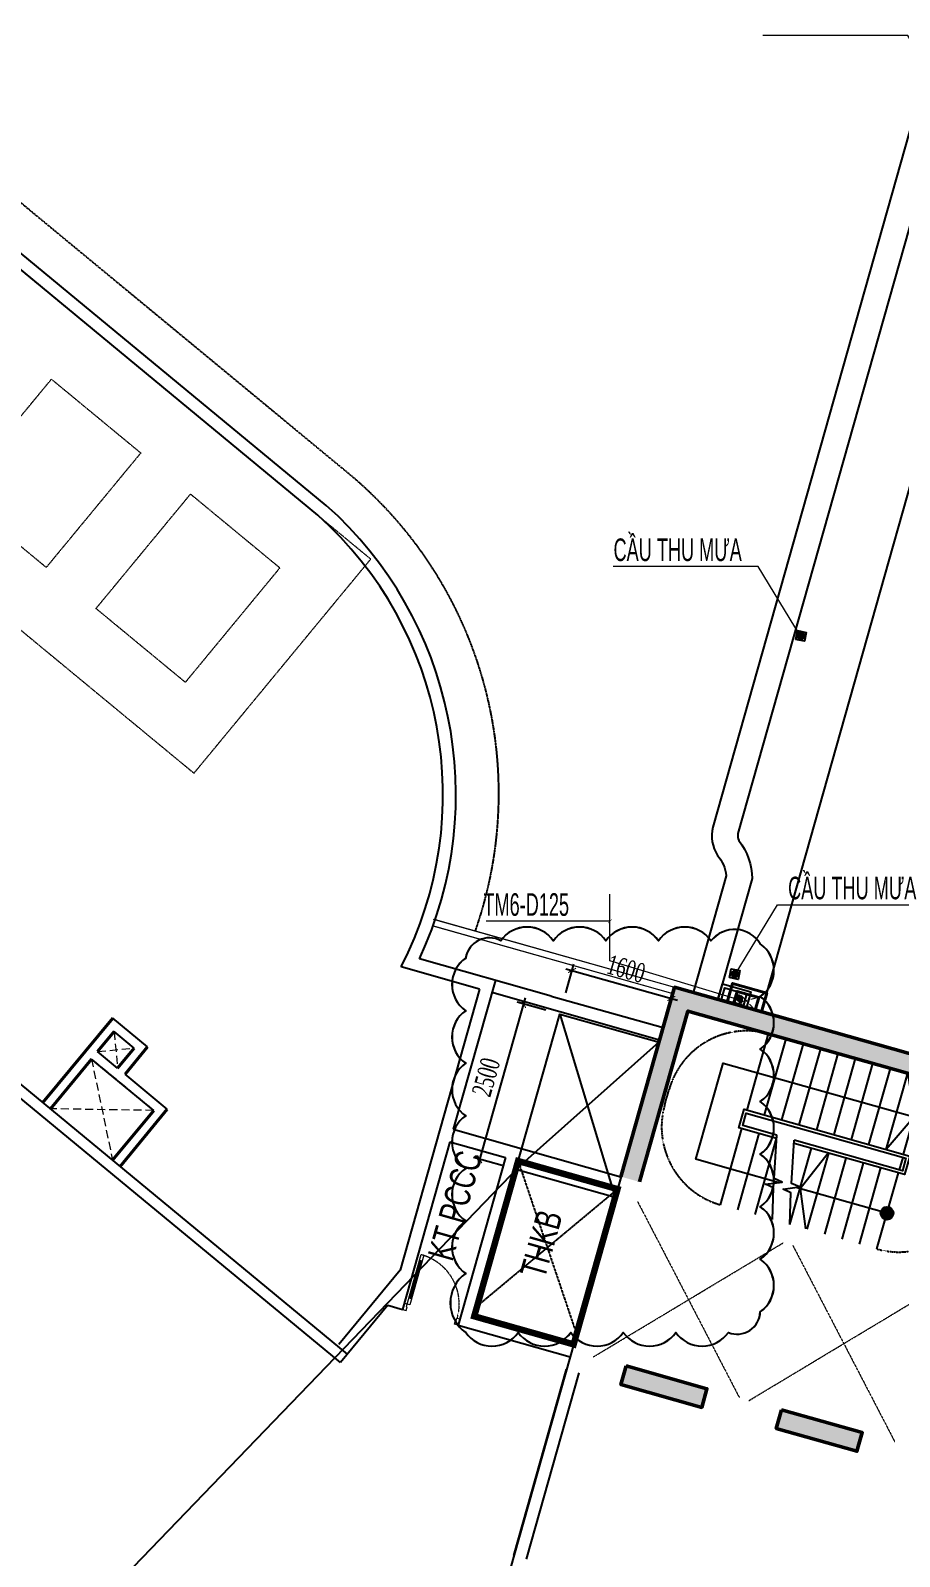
# Model space of a CAD drawing. Header units: millimetres. Extents: x -361340115 to 361596335, y -276742102 to 277032639.
# Drawn here: x 134533 to 147997, y 147785 to 171425 of the extents above; entities that cross this region are included whole.
import ezdxf
from ezdxf.enums import TextEntityAlignment as Align
from ezdxf.lldxf.tags import DXFTag

# ---------------------------------------------------------------- set-up
doc = ezdxf.new("R2010")
doc.units = ezdxf.units.MM
doc.header["$MEASUREMENT"] = 0
for name, pattern in [('DASH2-1', [3, 2, -1]), ('HIDDEN', [0.375, 0.25, -0.125]), ('Xref_NT1+NT2_MBDV Cot vach_220729$0$HIDDEN', [0.375, 0.25, -0.125]), ('Xref_NT1+NT2_MBDV Cot vach_220729$0$HIDDEN2', [0.1875, 0.125, -0.0625])]:
    doc.linetypes.add(name, pattern=pattern)
doc.layers.add('A-REVCLOUD', color=7, linetype='Continuous', true_color=0xfa291e)
for name, color, linetype in [('A-WALL-PATT', 251, 'Continuous'), ('ccu12-Thay', 7, 'Continuous'), ('Hydraulic - Thep V', 9, 'Continuous'), ('KT-Khuat', 9, 'HIDDEN'), ('KT-Net manh', 139, 'Continuous'), ('KT-Tuong', 1, 'Continuous'), ('NDT text', 231, 'Continuous'), ('NDT Thiet bi', 40, 'Continuous'), ('ONG', 8, 'Continuous'), ('Xref_NT1+NT2_MBDV Cot vach_220729$0$A-FLOR-STRS-ARROW', 8, 'Continuous'), ('Xref_NT1+NT2_MBDV Cot vach_220729$0$ccu12-Hatch', 250, 'Continuous'), ('Xref_NT1+NT2_MBDV Cot vach_220729$0$ccu12-Thay', 7, 'Continuous'), ('Xref_NT1+NT2_MBDV Cot vach_220729$0$KT-Khuat', 9, 'Xref_NT1+NT2_MBDV Cot vach_220729$0$HIDDEN'), ('Xref_NT1+NT2_MBDV Cot vach_220729$0$KT-Net manh', 139, 'Continuous'), ('Xref_NT1+NT2_MBDV Cot vach_220729$0$KT-Text', 7, 'Continuous'), ('Xref_NT1+NT2_MBDV Cot vach_220729$0$KT-Thay', 7, 'Continuous'), ('Xref_NT1+NT2_MBDV Cot vach_220729$0$KT-Tuong', 1, 'Continuous'), ('Xref_ST_MBDV Cot vach 30.7.2022$0$ST_MBDV Cot vach 220803$0$Xref_ST_MBDV Cot vach 30.7.2022$0$KT-Tuong', 1, 'Continuous'), ('ống thông hơi', 31, 'TH')]:
    doc.layers.add(name, color=color, linetype=linetype)
for name, color, linetype, lineweight in [('bo dat CXCL', 92, 'Continuous', 18), ('D-building block', 8, 'Continuous', 13), ('KT-Kich thuoc', 159, 'Continuous', 18), ('KT-lomo nuoc', 3, 'HIDDEN', 5), ('KT-Net cat', 1, 'Continuous', 40), ('KT-Net cot', 2, 'Continuous', 50), ('SPE-MEP-H-SLAB OPENING', 3, 'Continuous', 0), ('SPE-MEP-HVAC', 140, 'Continuous', 0), ('Text _H2H', 7, 'Continuous', 18), ('Xref_NT1+NT2_MBDV Cot vach_220729$0$CUA', 37, 'Continuous', 13), ('Xref_NT1+NT2_MBDV Cot vach_220729$0$KT-Net cot vach', 6, 'Continuous', 50)]:
    doc.layers.add(name, color=color, linetype=linetype, lineweight=lineweight)
doc.layers.add('MEP', color=130, linetype='Continuous', plot=False)
doc.styles.get("Standard").update_dxf_attribs({"font": 'arial.ttf'})
doc.styles.add('TEXTKT', font='hoatbif.shx', dxfattribs={"width": 0.8})
doc.styles.add('uv-abc', font='uv-abc.shx', dxfattribs={"width": 0.85, "height": 150})
doc.styles.add('vntimeh.shx', font='vntimeh.shx', dxfattribs={"width": 0.65})
doc.styles.add('Xref_NT1+NT2_MBDV Cot vach_220729$0$Arial', font='arial.ttf', dxfattribs={"width": 0.7})
tags = doc.linetypes.add('TH', pattern='A,1143.876301,["TH",Standard,S=466.984787,R=0,X=0,Y=-199.758304],53.151103,-896.638454,1197.027404', length=3290.693262).pattern_tags.tags
tags[4] = DXFTag(74, 10)
doc.dimstyles.new('1-150-HVAC DIM', dxfattribs={"dimscale": 100, "dimtxt": 3, "dimasz": 1, "dimexe": 1, "dimexo": 0, "dimgap": 1, "dimtad": 1, "dimdec": 0, "dimrnd": 10, "dimzin": 0, "dimdsep": 46, "dimtxsty": 'vntimeh.shx', "dimblk": 'ARCHTICK', "dimcen": 0.2, "dimdle": 1, "dimclrd": 7, "dimclre": 7, "dimclrt": 150, "dimadec": 0, "dimazin": 0, "dimtm": 1e-09, "dimtfac": 1, "dimtdec": 0, "dimtix": 1, "dimtmove": 0, "dimatfit": 3, "dimfxl": 3.6, "dimfxlon": 1, "dimtzin": 0, "dimarcsym": 0})
doc.dimstyles.new('1-40', dxfattribs={"dimscale": 40, "dimtxt": 5, "dimasz": 1.4, "dimexe": 1.4, "dimexo": 0.5, "dimgap": 0.5, "dimtad": 1, "dimdec": 0, "dimzin": 0, "dimdsep": 46, "dimtxsty": 'TEXTKT', "dimblk": 'ARCHTICK', "dimcen": 1.2, "dimdle": 1.2, "dimclrd": 7, "dimclre": 7, "dimclrt": 7, "dimadec": 0, "dimazin": 0, "dimtfac": 0.04, "dimtdec": 0, "dimtix": 1, "dimtmove": 2, "dimatfit": 3, "dimfxl": 1, "dimtolj": 2, "dimtzin": 0, "dimlwd": 5, "dimlwe": 5, "dimarcsym": 0})

# ---------------------------------------------------------------- blocks, each defined once
blk = doc.blocks.new('*U22')
for p, q in [((-1260, 525), (-1300, 525)), ((-1280, 100), (-1280, 525)), ((-90, 525), (-50, 525)), ((-70, 100), (-70, 525)), ((-1260, 100), (-1300, 100)), ((-90, 100), (-50, 100))]:
    blk.add_line(p, q)
for points in [[(-1300, 0), (-1260, 0), (-1260, 625), (-1300, 625)], [(-50, 0), (-90, 0), (-90, 625), (-50, 625)], [(-1350, -150), (-1290, -150), (-1290, -40), (-1300, -40), (-1300, 0), (-1350, 0)], [(0, -150), (-60, -150), (-60, -40), (-50, -40), (-50, 0), (0, 0)]]:
    blk.add_lwpolyline(points, close=True)
at = {"linetype": 'Xref_NT1+NT2_MBDV Cot vach_220729$0$HIDDEN2'}
for centre, start, end in [((-1300, 0), 0, 90), ((-50, 0), 90, 180)]:
    blk.add_arc(centre, 625, start, end, dxfattribs=at)
blk = doc.blocks.new('Xref_NT1+NT2_MBDV Cot vach_220729$0$A$C6F5A0866')
at = {"layer": 'Xref_NT1+NT2_MBDV Cot vach_220729$0$ccu12-Hatch', "ltscale": 0.5}
h = blk.add_hatch(dxfattribs=at)
h.set_pattern_fill('1BETONG2-BOP', color=256, scale=50, angle=-9.2212, pattern_type=2)
h.set_pattern_definition([(40.778773, (-344030.4, 1051586.25), (348.967585, -88.43995), [37.5, -412.5]), (345.778773, (-344030.4, 1051586.25), (-8.2109, 382.353), [30, -330]), (91.230173, (-344001.3, 1051578.88), (340.75691, 293.91278), [31.8701, -350.57106]), (36.962973, (-344014.37, 1051684.96), (513.46257, -167.20103), [56.25, -618.75]), (87.414373, (-343971.6, 1051671), (539.3417, 405.87626), [47.80514, -525.8565]), (341.962973, (-344014.37, 1051684.96), (539.34137, 405.87668), [45, -495]), (11.778773, (-343969.02, 1051652.27), (262.33739, -246.534165), [37.5, -412.5]), (216.778773, (-343969.02, 1051652.27), (302.31138, -234.24147), [30, -330]), (62.230173, (-343947.16, 1051631.72), (440.52446, 91.85968), [31.8701, -350.57106]), (58.278773, (-344030.4, 1051586.25), (-53.364341, 157.777667), [0, -326, 0, -335, 0, -331.25]), (355.278773, (-344030.4, 1051586.25), (170.29976, 164.8925), [0, -191, 0, -318.5, 0, -126.25]), (318.278773, (-344140.45, 1051604.12), (261.654741, -53.903389), [0, -125, 0, -390, 0, -517.5]), (308.278773, (-344189.8, 1051612.13), (295.845573, 2.678777), [0, -162.5, 0, -259, 0, -367.5]), (305.778773, (-344030.4, 1051586.25), (172.3971, 124.239646), []), (305.778773, (-344020.58, 1051646.7), (172.3971, 124.239646), [])])
h.paths.add_polyline_path([(3150, 11325), (6200, 11325), (6200, 325), (5800, 325), (5800, 625), (5900, 625), (5900, 11025), (3150, 11025)])
h.paths.add_polyline_path([(4450, 325), (3250, 325), (3250, 625), (4450, 625)])
at = {"layer": 'Xref_NT1+NT2_MBDV Cot vach_220729$0$KT-Net manh'}
h = blk.add_hatch(color=256, dxfattribs=at)
edge = h.paths.add_edge_path(flags=0)
edge.add_arc((3725, 7205), 100, 360, 720)
h = blk.add_hatch(color=256, dxfattribs=at)
edge = h.paths.add_edge_path(flags=0)
edge.add_arc((3725, 7205), 100, 360, 720)
blk.add_hatch(color=256, dxfattribs=at).paths.add_polyline_path([(3694, 7110), (3756, 7110), (3806, 7146), (3825, 7205), (3806, 7264), (3756, 7300), (3694, 7300), (3644, 7264), (3625, 7205), (3644, 7146)], flags=0)
blk.add_hatch(color=256, dxfattribs=at).paths.add_polyline_path([(3694, 7110), (3756, 7110), (3806, 7146), (3825, 7205), (3806, 7264), (3756, 7300), (3694, 7300), (3644, 7264), (3625, 7205), (3644, 7146)], flags=0)
at = {"layer": 'Defpoints'}
blk.add_lwpolyline([(3250, 3525), (5900, 3525), (5900, 625), (3250, 625)], close=True, dxfattribs=at)
blk.add_lwpolyline([(3250, 3525), (5900, 3525), (5900, 625), (3250, 625)], close=True, dxfattribs=at)
at = {"layer": 'Xref_NT1+NT2_MBDV Cot vach_220729$0$A-FLOR-STRS-ARROW', "elevation": 0}
for points in [[(3150, 8886), (3627, 9004), (3648, 9138), (3749, 8899), (3767, 9035), (4425, 9177)], [(3150, 8605), (3627, 8723), (3648, 8857), (3749, 8618), (3767, 8755), (4425, 8896)]]:
    blk.add_lwpolyline(points, dxfattribs=at)
at = {"layer": 'Xref_NT1+NT2_MBDV Cot vach_220729$0$KT-Khuat', "linetype": 'Xref_NT1+NT2_MBDV Cot vach_220729$0$HIDDEN', "ltscale": 5}
for p, q in [((4850, 3675), (5900, 5675)), ((4850, 5675), (5900, 3675))]:
    blk.add_line(p, q, dxfattribs=at)
at = {"layer": 'Xref_NT1+NT2_MBDV Cot vach_220729$0$KT-Net cot vach'}
for p, q in [((4450, 625), (4450, 325)), ((5800, 625), (5800, 325))]:
    blk.add_line(p, q, dxfattribs=at)
for points in [[(3150, 11325), (6200, 11325), (6200, 325), (5800, 325)], [(3150, 11025), (5900, 11025), (5900, 625), (5800, 625)], [(4450, 625), (3250, 625)], [(4450, 325), (3250, 325)]]:
    blk.add_lwpolyline(points, dxfattribs=at)
at = {"layer": 'Xref_NT1+NT2_MBDV Cot vach_220729$0$KT-Net manh'}
blk.add_line((3644, 7264, 0), (3625, 7205, 0), dxfattribs=at)
blk.add_line((3644, 7264, 0), (3625, 7205, 0), dxfattribs=at)
at = {"layer": 'Xref_NT1+NT2_MBDV Cot vach_220729$0$KT-Net manh', "linetype": 'Xref_NT1+NT2_MBDV Cot vach_220729$0$HIDDEN'}
blk.add_lwpolyline([(3150, 9725, -0.414131), (4400, 10975), (4650, 10975, -0.414131), (5900, 9725, -1.000029)], format="xyb", dxfattribs=at)
at = {"layer": 'Xref_NT1+NT2_MBDV Cot vach_220729$0$KT-Net manh', "elevation": 0}
for points in [[(3725, 8956), (3725, 9605), (3725, 9705), (3725, 10280), (5275, 10280), (5275, 7205)], [(4375, 8334), (3725, 8605), (3150, 8355)], [(3725, 7205), (3725, 8675)], [(5900, 7485), (5275, 7205), (4675, 7485)]]:
    blk.add_lwpolyline(points, dxfattribs=at)
at = {"layer": 'Xref_NT1+NT2_MBDV Cot vach_220729$0$KT-Net manh', "linetype": 'Xref_NT1+NT2_MBDV Cot vach_220729$0$HIDDEN', "elevation": 0}
blk.add_lwpolyline([(3150, 7205, 0.414131), (4400, 5955), (4650, 5955, 0.414131), (5900, 7205, 1.000029)], format="xyb", dxfattribs=at)
at = {"layer": 'Xref_NT1+NT2_MBDV Cot vach_220729$0$KT-Net manh'}
blk.add_circle((3725, 7205, 0), 100, dxfattribs=at)
blk.add_circle((3725, 7205, 0), 100, dxfattribs=at)
at = {"layer": 'Xref_NT1+NT2_MBDV Cot vach_220729$0$KT-Thay', "extrusion": (1.28361e-08, 3.72499e-11, 1)}
for p, q in [((3150, 9725), (4375, 9725, 0)), ((4675, 9725, 0), (5900, 9725)), ((3150, 9445, 0), (4375, 9445, 0)), ((4675, 9445, 0), (5900, 9445, 0)), ((3150, 9165, 0), (4375, 9165, 0)), ((4675, 9165, 0), (5900, 9165, 0)), ((4675, 8885, 0), (5900, 8885, 0)), ((3150, 8605, 0), (4375, 8605, 0)), ((4675, 8605, 0), (5900, 8605, 0)), ((3150, 8325, 0), (4375, 8325, 0)), ((4675, 8325, 0), (5900, 8325, 0)), ((3150, 8045, 0), (4375, 8045, 0)), ((4675, 8045, 0), (5900, 8045, 0)), ((3150, 7765, 0), (4375, 7765, 0)), ((4675, 7765, 0), (5900, 7765, 0)), ((3150, 7485, 0), (4375, 7485, 0)), ((4675, 7485, 0), (5900, 7485, 0)), ((3150, 7205, 0), (4375, 7205, 0)), ((4675, 7205, 0), (5900, 7205, 0))]:
    blk.add_line(p, q, dxfattribs=at)
at = {"layer": 'Xref_NT1+NT2_MBDV Cot vach_220729$0$KT-Thay'}
blk.add_line((4625, 7205, 0), (4425, 7205, 0), dxfattribs=at)
at = {"layer": 'Xref_NT1+NT2_MBDV Cot vach_220729$0$KT-Thay', "elevation": 0}
for points in [[(4375, 9166), (4375, 9775), (4675, 9775), (4675, 7105), (4375, 7105), (4375, 8885)], [(4425, 9177), (4425, 9725), (4625, 9725), (4625, 7155), (4425, 7155), (4425, 8896)]]:
    blk.add_lwpolyline(points, dxfattribs=at)
at = {"layer": 'Xref_NT1+NT2_MBDV Cot vach_220729$0$KT-Tuong'}
for p, q in [((5900, 5825), (4700, 5825)), ((5900, 5675), (4850, 5675)), ((4850, 3675), (4850, 5675)), ((5900, 3675), (4850, 3675))]:
    blk.add_line(p, q, dxfattribs=at)
at = {"layer": 'Xref_NT1+NT2_MBDV Cot vach_220729$0$KT-Tuong', "color": 7}
for p, q in [((5900, 5125), (4850, 5125)), ((5900, 5025), (4850, 5025))]:
    blk.add_line(p, q, dxfattribs=at)
at = {"layer": 'Xref_NT1+NT2_MBDV Cot vach_220729$0$KT-Tuong'}
for points in [[(5900, 3525), (4600, 3525), (4600, 3725), (4700, 3725), (4700, 5825)], [(3150, 3525), (3250, 3525), (3250, 3725), (3150, 3725)]]:
    blk.add_lwpolyline(points, dxfattribs=at)
at = {"layer": 'Xref_NT1+NT2_MBDV Cot vach_220729$0$CUA', "xscale": -0.9999999999999994, "rotation": 359.9999999999839}
blk.add_blockref('*U22', (3250, 3725), dxfattribs=at)
at = {"layer": 'Xref_NT1+NT2_MBDV Cot vach_220729$0$CUA'}
blk.add_blockref('*U22', (5800, 625), dxfattribs=at)
at = {"layer": 'Xref_NT1+NT2_MBDV Cot vach_220729$0$KT-Text', "extrusion": (-8.16706e-08, 6.125e-10, 1), "style": 'Xref_NT1+NT2_MBDV Cot vach_220729$0$Arial', "width": 0.7}
blk.add_text('P.ĐỆM', height=400, dxfattribs=at).set_placement((4848, 2500, 0), align=Align.CENTER)
blk = doc.blocks.new('*U70')
blk.add_line((-70, 100), (-70, 700))
for points in [[(-50, 0), (-50, 800), (-90, 800), (-90, 0)], [(-50, 100), (-90, 100), (-90, 700), (-50, 700)], [(-900, -100), (-840, -100), (-840, -40), (-850, -40), (-850, 0), (-900, 0)], [(0, -100), (-60, -100), (-60, -40), (-50, -40), (-50, 0), (0, 0)]]:
    blk.add_lwpolyline(points, close=True)
at = {"linetype": 'Xref_NT1+NT2_MBDV Cot vach_220729$0$HIDDEN'}
blk.add_arc((-50, 0), 800, 90, 180, dxfattribs=at)
blk = doc.blocks.new('*U377')
at = {"linetype": 'HIDDEN', "ltscale": 500}
for p, q in [((915, 403), (504, -1144)), ((1419, -741), (0, 0))]:
    blk.add_line(p, q, dxfattribs=at)
blk.add_lwpolyline([(915, 403), (1419, -741), (504, -1144), (0, 0)], close=True, dxfattribs=at)
blk = doc.blocks.new('*U387')
at = {"layer": 'KT-lomo nuoc', "ltscale": 500}
for p, q in [((255, 308), (308, -255)), ((563, 54), (0, 0))]:
    blk.add_line(p, q, dxfattribs=at)
blk.add_lwpolyline([(255, 308), (563, 54), (308, -255), (0, 0)], close=True, dxfattribs=at)
blk = doc.blocks.new('A$C16B9592A')
at = {"layer": 'KT-lomo nuoc', "linetype": 'HIDDEN', "xscale": -0.9999999999999997, "rotation": 10.8976534755902}
blk.add_blockref('*U387', (23999, 5864, 0), dxfattribs=at)
at = {"layer": 'SPE-MEP-HVAC', "linetype": 'HIDDEN', "ltscale": 1000, "xscale": -1, "rotation": 254.2212213649985}
blk.add_blockref('*U377', (23667, 4127, 0), dxfattribs=at)
blk = doc.blocks.new('*U123')
at = {"layer": 'KT-lomo nuoc', "ltscale": 500}
for p, q in [((-403, 22), (0, 0)), ((-313, -157), (-90, 179))]:
    blk.add_line(p, q, dxfattribs=at)
blk.add_lwpolyline([(-313, -157), (-403, 22), (-90, 179), (0, 0)], close=True, dxfattribs=at)
blk = doc.blocks.new('A$C06442E50')
at = {"layer": 'KT-Net cat', "elevation": 0}
for points in [[(-33575, -45084), (-33493, -44795), (-32964, -44945), (-33045, -45234)], [(-33478, -45111), (-33424, -44919), (-33087, -45014), (-33142, -45206)]]:
    blk.add_lwpolyline(points, dxfattribs=at)
at = {"layer": 'KT-lomo nuoc', "linetype": 'HIDDEN', "xscale": -0.9999999999999999, "rotation": 10.89765347559021}
blk.add_blockref('*U123', (-33478, -45111, 0), dxfattribs=at)
blk = doc.blocks.new('_ARCHTICK')
at = {"color": 0, "linetype": 'ByBlock', "const_width": 0.15}
blk.add_lwpolyline([(-0.5, -0.5), (0.5, 0.5)], dxfattribs=at)
blk = doc.blocks.new('*D192')
at = {"layer": 'A-REVCLOUD', "color": 7, "lineweight": -2, "transparency": 16777216}
for p, q in [((-11009, 8410, 0), (-11742, 5812, 0)), ((-10690, 8216, 0), (-11132, 8341, 0)), ((-11369, 5810, 0), (-11812, 5935, 0))]:
    blk.add_line(p, q, dxfattribs=at)
at = {"layer": 'Defpoints', "color": 0, "transparency": 16777216}
for p in [(-10475, 8155), (-11715, 5908, 0), (-11154, 5749)]:
    blk.add_point(p, dxfattribs=at)
at = {"layer": 'A-REVCLOUD', "color": 7, "lineweight": -2, "transparency": 16777216, "xscale": 100, "yscale": 100, "zscale": 100}
for p, rotation in [((-11036, 8314, 0), 74.23449522909324), ((-11715, 5908, 0), 254.2344952290933)]:
    blk.add_blockref('_ARCHTICK', p, dxfattribs=dict(at, rotation=rotation))
at = {"layer": 'A-REVCLOUD', "color": 150, "transparency": 16777216, "insert": (-11616, 7179, 0), "char_height": 300, "attachment_point": 5, "rotation": 74.2345, "style": 'vntimeh.shx'}
blk.add_mtext('2500', dxfattribs=at)
blk = doc.blocks.new('*D193')
at = {"layer": 'A-REVCLOUD', "color": 7, "lineweight": -2, "transparency": 16777216}
for p, q in [((-10381, 8487, 0), (-10256, 8929, 0)), ((-10380, 8860, 0), (-8650, 8372, 0)), ((-8844, 8053, 0), (-8719, 8495, 0))]:
    blk.add_line(p, q, dxfattribs=at)
at = {"layer": 'Defpoints', "color": 0, "transparency": 16777216}
for p in [(-8746, 8399, 0), (-10475, 8155, 0), (-8938, 7721)]:
    blk.add_point(p, dxfattribs=at)
at = {"layer": 'A-REVCLOUD', "color": 7, "lineweight": -2, "transparency": 16777216, "xscale": 100, "yscale": 100, "zscale": 100}
for p, rotation in [((-10284, 8833, 0), 164.2344952290941), ((-8746, 8399, 0), 344.2344952290942)]:
    blk.add_blockref('_ARCHTICK', p, dxfattribs=dict(at, rotation=rotation))
at = {"layer": 'A-REVCLOUD', "color": 150, "transparency": 16777216, "insert": (-9447, 8857, 0), "char_height": 300, "attachment_point": 5, "rotation": 344.2345, "style": 'vntimeh.shx'}
blk.add_mtext('1600', dxfattribs=at)
blk = doc.blocks.new('BA')
at = {"layer": 'NDT Thiet bi'}
for p, q in [((-23606, -408374), (-23661, -408374)), ((-23606, -408374), (-23659, -408360)), ((-23606, -408374), (-23659, -408389)), ((-23606, -408374), (-23654, -408347)), ((-23606, -408374), (-23654, -408402)), ((-23645, -408335), (-23606, -408374)), ((-23645, -408413), (-23606, -408374)), ((-23606, -408374), (-23633, -408327)), ((-23606, -408374), (-23633, -408422)), ((-23606, -408374), (-23620, -408321)), ((-23606, -408374), (-23620, -408428)), ((-23606, -408391), (-23606, -408319)), ((-23606, -408374), (-23592, -408321)), ((-23606, -408374), (-23578, -408327)), ((-23567, -408335), (-23606, -408374)), ((-23606, -408374), (-23558, -408347)), ((-23606, -408374), (-23553, -408360)), ((-23606, -408374), (-23551, -408374)), ((-23606, -408374), (-23578, -408422)), ((-23606, -408374), (-23553, -408389)), ((-23606, -408374), (-23558, -408402)), ((-23567, -408413), (-23606, -408374)), ((-23606, -408374), (-23592, -408428)), ((-23606, -408391), (-23606, -408429)), ((-23589, -408374), (-23551, -408374))]:
    blk.add_line(p, q, dxfattribs=at)
blk.add_lwpolyline([(-23680, -408448), (-23532, -408448), (-23532, -408301), (-23680, -408301)], close=True, dxfattribs=at)
blk.add_circle((-23606, -408374), 55, dxfattribs=at)
blk = doc.blocks.new('*U353')
h = blk.add_hatch(color=256)
edge = h.paths.add_edge_path()
edge.add_spline(control_points=[(-55, 0), (-39, -12), (-8, -36), (4, 39), (37, 14), (55, 0)], knot_values=[0, 0, 0, 0, 58.132459, 112.840763, 176.167011, 176.167011, 176.167011, 176.167011], degree=3, periodic=0)
edge.add_ellipse((0, 0), major_axis=(-38.9, 38.9), ratio=1, start_angle=225.0094, end_angle=315)
edge.add_ellipse((0, 0), major_axis=(-38.9, 38.9), ratio=1, start_angle=315, end_angle=405)
blk.add_circle((0, 0), 55)
blk.add_open_spline([(55, 0), (37, 14), (4, 39), (-8, -36), (-39, -12), (-55, 0)], degree=3, knots=[0, 0, 0, 0, 63.326248, 118.034553, 176.167011, 176.167011, 176.167011, 176.167011])
at = {"layer": 'Hydraulic - Thep V', "color": 2}
for p, q in [((-67, -59), (-66, -58)), ((-67, -62), (-66, -62)), ((-64, -62), (-64, -59)), ((-59, -62), (-59, -59)), ((-57, -59), (-57, -58)), ((-57, -62), (-57, -62)), ((57, -59), (57, -58)), ((57, -62), (57, -62)), ((59, -62), (59, -59)), ((64, -62), (64, -59)), ((66, -59), (66, -58)), ((66, -62), (66, -62))]:
    blk.add_line(p, q, dxfattribs=at)
at = {"layer": 'Hydraulic - Thep V', "const_width": 6.72}
blk.add_lwpolyline([(62, -79), (62, 3, 0.40574), (0, 63, 0.40574), (-62, 3), (-62, -79)], format="xyb", dxfattribs=at)
at = {"layer": 'Hydraulic - Thep V', "color": 2}
for points in [[(-56, -57), (-56, -58), (-67, -58), (-67, -57)], [(67, -57), (67, -58), (56, -58), (56, -57)]]:
    blk.add_lwpolyline(points, close=True, dxfattribs=at)
for points in [[(-67, -59), (-67, -62)], [(-57, -58), (-66, -58)], [(-57, -62), (-66, -62)], [(-66, -62), (-57, -62)], [(-57, -62), (-57, -59)], [(66, -58), (57, -58)], [(57, -59), (57, -62)], [(66, -62), (57, -62)], [(57, -62), (66, -62)], [(67, -62), (67, -59)]]:
    blk.add_lwpolyline(points, dxfattribs=at)
for centre, radius, start, end in [((-65, -61), 2.29, 57.0867, 122.9133), ((-65, -60), 2.29, 237.0867, 302.9133), ((-62, -67), 8.65, 73.2213, 106.7787), ((-62, -54), 8.65, 253.2213, 286.7787), ((-58, -61), 2.29, 57.0867, 122.9133), ((-58, -60), 2.29, 237.0867, 302.9133), ((58, -61), 2.29, 57.0867, 122.9133), ((58, -60), 2.29, 237.0867, 302.9133), ((62, -67), 8.65, 73.2213, 106.7787), ((62, -54), 8.65, 253.2213, 286.7787), ((65, -61), 2.29, 57.0867, 122.9133), ((65, -60), 2.29, 237.0867, 302.9133)]:
    blk.add_arc(centre, radius, start, end, dxfattribs=at)
blk = doc.blocks.new('tang 22.1')
at = {"layer": 'A-REVCLOUD', "elevation": 0}
blk.add_lwpolyline([(-11932.3, 3224, 0.5205671), (-11118.2, 3224, 0.5205671), (-10304.1, 3224, 0.5205671), (-9490, 3224, 0.5205671), (-8675.9, 3224, 0.5205671), (-7861.8, 3224, 0.5205671), (-7367.9, 3544.2, 0.5205671), (-7367.9, 4358.3, 0.5205671), (-7367.9, 5172.4, 0.5205671), (-7367.9, 5986.5, 0.5205671), (-7367.9, 6800.6, 0.5205671), (-7367.9, 7614.7, 0.5205671), (-7367.9, 8428.8, 0.5205671), (-7367.9, 9242.9, 0.5205671), (-8131.9, 9293, 0.5205671), (-8946, 9293, 0.5205671), (-9760.1, 9293, 0.5205671), (-10574.2, 9293, 0.5205671), (-11388.3, 9293, 0.5205671), (-11932.3, 9022.9, 0.5205671), (-11932.3, 8208.8, 0.5205671), (-11932.3, 7394.7, 0.5205671), (-11932.3, 6580.6, 0.5205671), (-11932.3, 5766.5, 0.5205671), (-11932.3, 4952.4, 0.5205671), (-11932.3, 4138.3, 0.5205671)], format="xyb", close=True, dxfattribs=at)
at = {"layer": 'A-REVCLOUD', "color": 6, "elevation": 0}
blk.add_lwpolyline([(-33751.2, -6754), (-23197, -6754), (-11100.2, 5800.4)], dxfattribs=at)
at = {"layer": 'ONG', "color": 1}
blk.add_lwpolyline([(-9617, 5315.4), (-11156.8, 5750.1), (-10474.9, 8155.3), (-8935.1, 7720.6)], close=True, dxfattribs=at)
for points in [[(-10474.9, 8155.3), (-9617, 5315.4)], [(-8937.7, 7721.3), (-11156.8, 5750.1)]]:
    blk.add_lwpolyline(points, dxfattribs=at)
at = {"layer": 'A-REVCLOUD'}
for p1, p2, distance, picture, middle in [((-10474.9, 8155.3, 0), (-8937.7, 7721.3), 704.4, '*D193', (-9447, 8856.8, 0)), ((-10474.9, 8155.3), (-11154.2, 5749.4), -583.1, '*D192', (-11616.3, 7178.7, 0))]:
    dim = blk.add_aligned_dim(p1=p1, p2=p2, distance=distance, dimstyle='1-150-HVAC DIM', dxfattribs=at)
    dim.commit()
    dim.dimension.update_dxf_attribs({"geometry": picture, "text_midpoint": middle})
blk = doc.blocks.new('A$C3d8987ab')
at = {"layer": 'ONG', "color": 1}
blk.add_blockref('tang 22.1', (75873, 20094.9, 0), dxfattribs=at)
blk = doc.blocks.new('RKWEWE')
at = {"extrusion": (-4.06333e-07, -1.43798e-06, 1), "elevation": 0}
blk.add_lwpolyline([(145236, 156399), (145560, 156308), (145564, 156322), (145240, 156414)], close=True, dxfattribs=at)
at = {"layer": 'NDT text', "elevation": 0}
for points in [[(145626, 156289), (145183, 156414), (145253, 156659), (145695, 156534)], [(145573, 156304), (145236, 156399), (145291, 156592), (145628, 156496)]]:
    blk.add_lwpolyline(points, close=True, dxfattribs=at)
at = {"xscale": -0.9341895732604869, "yscale": 0.9341895732604869, "zscale": 0.934189573260487, "rotation": 258.1214181317085}
for p in [(524339, 105100, 0), (523312, 99860, 0)]:
    blk.add_blockref('BA', p, dxfattribs=at)
at = {"layer": 'ống thông hơi', "ltscale": 0.6, "extrusion": (-0.016605, -0.061125, 0.997992), "xscale": -1.136363636363638, "yscale": 1.136363636363639, "zscale": 1.136363636363637, "rotation": 0.0003954788762872141}
blk.add_blockref('*U353', (99404, 188706, -11973), dxfattribs=at)
at = {"layer": 'NDT text', "ltscale": 0.2, "style": 'uv-abc', "width": 0.6}
for s, p in [('CẦU THU MƯA', (143566, 163206, 0)), ('CẦU THU MƯA', (146271, 157966, 0)), ('TM6-D125', (141550, 157710, 0))]:
    blk.add_text(s, height=350, dxfattribs=at).set_placement(p)
at = {"layer": 'Text _H2H', "color": 231}
for points, override in [([(148780, 170270, 0), (148124, 171349, 0), (145877, 171349, 0)], {"dimasz": 1, "dimtad": 0, "dimldrblk": 'Dot'}), ([(146465, 162044, 0), (145809, 163123, 0), (143561, 163123, 0)], {"dimasz": 1, "dimtad": 0, "dimldrblk": 'Dot'}), ([(145493, 156415, 1), (143509, 157015, 1), (143509, 158047, 1)], {"dimasz": 1.5, "dimtad": 0, "dimldrblk": 'Dot'}), ([(145448, 156803, 0), (146104, 157882, 0), (148351, 157882, 0)], {"dimasz": 1, "dimtad": 0, "dimldrblk": 'Dot'}), ([(143509, 157625, 1), (141592, 157625, 1)], {"dimasz": 1.5, "dimtad": 0, "dimclrd": 7, "dimldrblk": 'ARCHTICK'})]:
    blk.add_leader(points, dimstyle='1-40', override=override, dxfattribs=at)
blk = doc.blocks.new('A$Cd3fdeb23')
blk.add_blockref('RKWEWE', (-181388, -20650, 0))
blk.add_blockref('A$C3d8987ab', (-104054, 107286, 0))

msp = doc.modelspace()

# ---------------------------------------------------------------- hatches: boundary and pattern name
at = {"layer": 'A-WALL-PATT', "transparency": 33554618}
h = msp.add_hatch(dxfattribs=at)
h.set_pattern_fill('ANSI31', color=256, scale=2000, angle=-61)
h.paths.add_polyline_path([(154266.9, 136317.4), (153710, 134346.3), (157445.5, 133290.8), (159381.1, 140141), (156087, 141071.8), (157507.1, 146096.4), (156055, 146506.7), (156585.3, 148383.3), (158037.1, 147973.1), (162300.5, 163060.8), (160859.1, 163484.9), (161394, 165360.2), (162830.8, 164937.4), (167892.2, 182849.6), (165429.7, 183545.4), (165425.6, 183547.1), (163697.9, 184035.3), (151765.5, 141824.4), (142527.3, 144434.9), (141275.6, 139988.4)])
edge = h.paths.add_edge_path(flags=16)
edge.add_line((165425.5, 183546.6), (164955.1, 181881.8))
edge.add_line((164955.1, 181881.8), (165917.4, 181609.9))
edge.add_line((165917.4, 181609.9), (166387.8, 183274.7))
h.paths.add_polyline_path([(160725.4, 166913.4), (161687.8, 166641.5), (161190.2, 164880.4), (160227.8, 165152.3)], flags=16)
h.paths.add_polyline_path([(155994, 150169), (156956.3, 149897.1), (156458.7, 148136.1), (155496.4, 148408)], flags=16)
at = {"layer": 'KT-Net manh'}
h = msp.add_hatch(dxfattribs=at)
h.set_pattern_fill('BTCT', color=256, scale=40)
h.set_pattern_definition([(50, (0, 0), (286.90407, -25.10085), [30, -330]), (355, (0, 0), (-55.50053, 300.87685), [24, -264]), (100.4514, (23.9, -2.1), (231.40375, 275.7758), [25.49608, -280.45684]), (46.1842, (0, 80), (426.8964, -66.2076), [45, -495]), (96.6356, (35.57, 74.5), (373.8651, 389.64715), [38.2441, -420.6852]), (351.1842, (0, 80), (373.8648, 389.6474), [36, -396]), (21, (40, 60), (238.76282, -161.04756), [30, -330]), (326, (40, 60), (97.32613, 290.06), [24, -264]), (71.4514, (59.9, 46.58), (336.08905, 129.0122), [25.49608, -280.45684]), (37.5, (0, 0), (4.86394, 133.15754), [0, -260.8, 0, -268, 0, -265]), (7.5, (0, 0), (105.227815, 157.76468), [0, -152.8, 0, -254.8, 0, -101]), (327.5, (-89.2, 0), (213.528974, -9.02195), [0, -100, 0, -312, 0, -414]), (317.5, (-129.2, 0), (233.27447, 40.042), [0, -130, 0, -207.2, 0, -294]), (45, (0, 0), (-106.06602, 106.06602), []), (45, (70.71, 0), (-106.06602, 106.06602), [])])
h.paths.add_polyline_path([(148574, 149376.9), (149825, 149023.4), (149743.4, 148734.7), (148492.4, 149088.2)])
h.paths.add_polyline_path([(146168.2, 150056.7), (147419.2, 149703.2), (147337.6, 149414.5), (146086.6, 149768)])
h.paths.add_polyline_path([(143762.4, 150736.5), (145013.4, 150383), (144931.8, 150094.3), (143680.8, 150447.8)])
h.paths.add_polyline_path([(142865, 147560.8), (144116.1, 147207.3), (144034.5, 146918.6), (142783.5, 147272.1)])
h.paths.add_polyline_path([(145246.8, 146887.8), (146497.8, 146534.3), (146416.2, 146245.6), (145165.2, 146599.1)])
h.paths.add_polyline_path([(147676.6, 146201.2), (148927.6, 145847.7), (148846.1, 145559), (147595.1, 145912.5)])
h.paths.add_polyline_path([(150395.2, 145433), (151646.2, 145079.5), (151564.6, 144790.8), (150313.6, 145144.3)])

# ---------------------------------------------------------------- linework, layer by layer
at = {"layer": 'bo dat CXCL'}
for p, q in [((140754.2, 157561.7, 0), (144483.5, 156507.8, 0)), ((140768.8, 157557.5, 0), (144483.5, 156507.8, 0)), ((140773.8, 157660, 0), (144510.7, 156604.1, 0)), ((140801.9, 157652.1, 0), (144510.7, 156604.1, 0))]:
    msp.add_line(p, q, dxfattribs=at)
at = {"layer": 'ccu12-Thay'}
msp.add_lwpolyline([(160207.3, 135292), (173274.8, 181536.9, 0.0246876), (173566.9, 182813.4, 0.0868938), (173568.7, 183540.2), (173078.3, 185541.3), (168360.2, 205025.8, 0.771545), (159694.9, 205189.9), (145860.6, 156238.2)], format="xyb", dxfattribs=at)
at = {"layer": 'D-building block', "color": 2, "const_width": 100, "elevation": 0}
msp.add_lwpolyline([(141407.9, 151505.8), (142947.6, 151070.8), (143627.4, 153476.6), (142087.7, 153911.6)], close=True, dxfattribs=at)
at = {"layer": 'KT-Khuat', "ltscale": 5}
for p, q in [((142087.7, 153911.5, 0), (142992.4, 151229.4, 0)), ((141452.7, 151664.5, 0), (143627.4, 153476.6, 0))]:
    msp.add_line(p, q, dxfattribs=at)
at = {"layer": 'KT-Net cot'}
for points in [[(143762.4, 150736.5), (145013.4, 150383), (144931.8, 150094.3), (143680.8, 150447.8)], [(146168.2, 150056.7), (147419.2, 149703.2), (147337.6, 149414.5), (146086.6, 149768)]]:
    msp.add_lwpolyline(points, close=True, dxfattribs=at)
at = {"layer": 'KT-Tuong'}
for p, q in [((142602.1, 156467.8, 0), (140557.9, 157045.4, 0)), ((141489.6, 156574.3, 0), (140273.1, 156918.1, 0)), ((144279.9, 155785.9, 0), (141682.1, 156519.9, 0)), ((142602.1, 156467.8), (144334.1, 155978.5)), ((142087.7, 153911.6, 0), (141407.9, 151505.8, 0))]:
    msp.add_line(p, q, dxfattribs=at)
at = {"layer": 'KT-Tuong', "extrusion": (-3.81165e-21, -3.29453e-06, 1)}
for points, elevation in [([(140558.6, 157045.3, 0.3313291), (139115.8, 164068.9), (129299.6, 172174.4)], -0.6), ([(140273.1, 156918.1, 0.3424749), (138985.5, 163917.1), (132565.2, 169218.5)], -0.6), ([(110475.2, 133509.4), (122447, 148005.9, -0.4142136), (123854.8, 148140.1), (132028, 141390.4, 0.4147702), (134846.1, 141661.9), (138156.1, 145670)], 20)]:
    msp.add_lwpolyline(points, format="xyb", dxfattribs=dict(at, elevation=elevation))
at = {"layer": 'KT-Tuong', "elevation": 0}
for points in [[(141489.6, 156574.3), (140258, 152219), (139308.7, 151069.4)], [(141736.5, 156712.4), (141083.5, 154403.1)], [(141029.1, 154210.6), (140294.4, 151612.6)], [(141894.7, 153966), (141160.1, 151368)], [(140069.3, 151676.3), (139335.6, 150787.9)]]:
    msp.add_lwpolyline(points, dxfattribs=at)
at = {"layer": 'SPE-MEP-H-SLAB OPENING', "linetype": 'DASH2-1', "extrusion": (-1.61756e-06, -1.95869e-06, 1), "elevation": 58.3}
msp.add_lwpolyline([(132567.7, 169211.6), (129829.3, 165895.7), (137065.4, 159919.8), (139803.8, 163235.8)], close=True, dxfattribs=at)
at = {"layer": 'SPE-MEP-H-SLAB OPENING', "linetype": 'DASH2-1', "extrusion": (4.02261e-07, -3.62705e-06, 1), "elevation": 58.3}
for points in [[(133392.2, 164250.6), (134857, 166023.9), (136240.9, 164880.8), (134776.1, 163107.5)], [(135547.2, 162470.8), (137011.9, 164244.1), (138395.8, 163101), (136931.1, 161327.7)]]:
    msp.add_lwpolyline(points, close=True, dxfattribs=at)
at = {"layer": 'SPE-MEP-HVAC', "linetype": 'HIDDEN', "ltscale": 5}
for points in [[(143937, 153285), (145518.6, 150240.2)], [(143257.2, 150879.2), (146198.4, 152646)], [(146342.8, 152605.2), (147924.4, 149560.4)], [(145663, 150199.4), (148604.2, 151966.2)]]:
    msp.add_lwpolyline(points, dxfattribs=at)
at = {"layer": 'Xref_NT1+NT2_MBDV Cot vach_220729$0$ccu12-Thay'}
msp.add_line((158641.9, 205508.7), (145493.8, 158985.2), dxfattribs=at)
for points in [[(160207.3, 135292), (173274.8, 181536.9, 0.0246876), (173566.9, 182813.4, 0.0868938), (173568.7, 183540.2), (173078.3, 185541.3), (168360.2, 205025.8, 0.771545), (159694.9, 205189.9), (145860.6, 156238.2)], [(158261.7, 205634.2), (145106.5, 159085.4, 0.2111738), (145178.7, 158646.8, -0.1470455), (145310.3, 158330.7), (144803.4, 156537)], [(145493.8, 158985.2, 0.1897824), (145507.2, 158876.4, -0.1613035), (145713.3, 158285.8), (145188.4, 156428.2)], [(144498.3, 156558.7), (144498.3, 156558.7), (143672.2, 153635.2), (141180, 144815.6), (142527.3, 144434.9), (140228.5, 136299.8, 0.5291999), (144435.2, 131230.4), (156743.8, 132397.2, 0.3082121), (160207.3, 135292)]]:
    msp.add_lwpolyline(points, format="xyb", dxfattribs=at)
at = {"layer": 'Xref_NT1+NT2_MBDV Cot vach_220729$0$ccu12-Thay', "linetype": 'HIDDEN', "ltscale": 25}
msp.add_lwpolyline([(141425.8, 157475.8, 0.3115038), (139497, 164532.5), (125227.6, 176316.6, 0.2272032), (119331.3, 177122.4, 0.0718394), (116594.2, 175468.3, 0.0075845), (114633.8, 173699.2), (113296.3, 172421.8), (109507.6, 167831.5)], format="xyb", dxfattribs=at)
at = {"layer": 'Xref_NT1+NT2_MBDV Cot vach_220729$0$KT-Tuong'}
for p, q in [((141083.5, 154403.1, 0), (143681.7, 153668.9, 0)), ((141029.1, 154210.6, 0), (141894.7, 153966, 0)), ((142087.6, 153911.5, 0), (143627.3, 153476.5, 0))]:
    msp.add_line(p, q, dxfattribs=at)
at = {"layer": 'Xref_NT1+NT2_MBDV Cot vach_220729$0$KT-Tuong', "ltscale": 0.5}
for p, q in [((142023, 147798.8), (142838.8, 150685.7)), ((142215.5, 147744.4), (143031.2, 150631.3))]:
    msp.add_line(p, q, dxfattribs=at)
at = {"layer": 'Xref_ST_MBDV Cot vach 30.7.2022$0$ST_MBDV Cot vach 220803$0$Xref_ST_MBDV Cot vach 30.7.2022$0$KT-Tuong'}
for p, q in [((140069.3, 151676.3, 0), (140294.4, 151612.6, 0)), ((141160.1, 151368, 0), (142893.2, 150878.3, 0)), ((141407.9, 151505.8, 0), (142947.6, 151070.8, 0)), ((141407.9, 151505.8, 0), (142947.6, 151070.8, 0))]:
    msp.add_line(p, q, dxfattribs=at)

# ---------------------------------------------------------------- block references
at = {"layer": 'KT-Kich thuoc', "color": 2}
msp.add_blockref('A$C06442E50', (178903.6, 201456.9), dxfattribs=at)
at = {"layer": 'KT-Tuong'}
msp.add_blockref('A$C16B9592A', (112137.5, 149797.2, 0), dxfattribs=at)
at = {"layer": 'MEP'}
msp.add_blockref('A$C3d8987ab', (77334.7, 127936.3, 0), dxfattribs=at)
at = {"layer": 'Xref_NT1+NT2_MBDV Cot vach_220729$0$CUA', "xscale": -1, "rotation": 344.2212083034433}
msp.add_blockref('*U70', (140321.6, 151708.9), dxfattribs=at)
at = {"layer": 'Xref_NT1+NT2_MBDV Cot vach_220729$0$KT-Net manh', "rotation": 74.22122668239332}
msp.add_blockref('Xref_NT1+NT2_MBDV Cot vach_220729$0$A$C6F5A0866', (153723.4, 147558.1), dxfattribs=at)

# ---------------------------------------------------------------- texts
at = {"layer": 'Xref_NT1+NT2_MBDV Cot vach_220729$0$KT-Text', "extrusion": (-2.27976e-08, -7.84266e-08, 1), "style": 'Xref_NT1+NT2_MBDV Cot vach_220729$0$Arial', "width": 0.7}
for s, p in [('KT PCCC', (141300.6, 153166.9, 0)), ('THKB', (142638.6, 152572.1, 0))]:
    msp.add_text(s, height=400, rotation=74.22123, dxfattribs=at).set_placement(p, align=Align.CENTER)

# ---------------------------------------------------------------- next in the draw order: block references
at = {"layer": 'MEP'}
msp.add_blockref('A$Cd3fdeb23', (181388.2, 20650, 0), dxfattribs=at)

# ---------------------------------------------------------------- next in the draw order: linework, layer by layer
at = {"layer": 'KT-Net cat'}
for p, q in [((135807.5, 156126.7), (134725, 154815.9)), ((135827.6, 155915.5), (135572.9, 155607.1)), ((136136.1, 155660.8), (135881.4, 155352.4)), ((136347.2, 155681), (135997, 155256.9)), ((135477.4, 155491.5), (134840.7, 154720.4)), ((136441.2, 154695.5), (135804.5, 153924.4)), ((136652.4, 154715.6), (135920.1, 153828.9))]:
    msp.add_line(p, q, dxfattribs=at)
at = {"layer": 'KT-Tuong'}
for p, q in [((139335.6, 150787.9), (120095.7, 166676.8)), ((139443.8, 150918.9), (123135.9, 164386.6)), ((136347.2, 155681), (135807.5, 156126.7)), ((136136.1, 155660.8), (135827.6, 155915.5)), ((135881.4, 155352.4), (135572.9, 155607.1)), ((136441.2, 154695.5), (135477.4, 155491.5)), ((136652.4, 154715.6), (135997, 155256.9))]:
    msp.add_line(p, q, dxfattribs=at)

doc.saveas('drawing.dxf')
